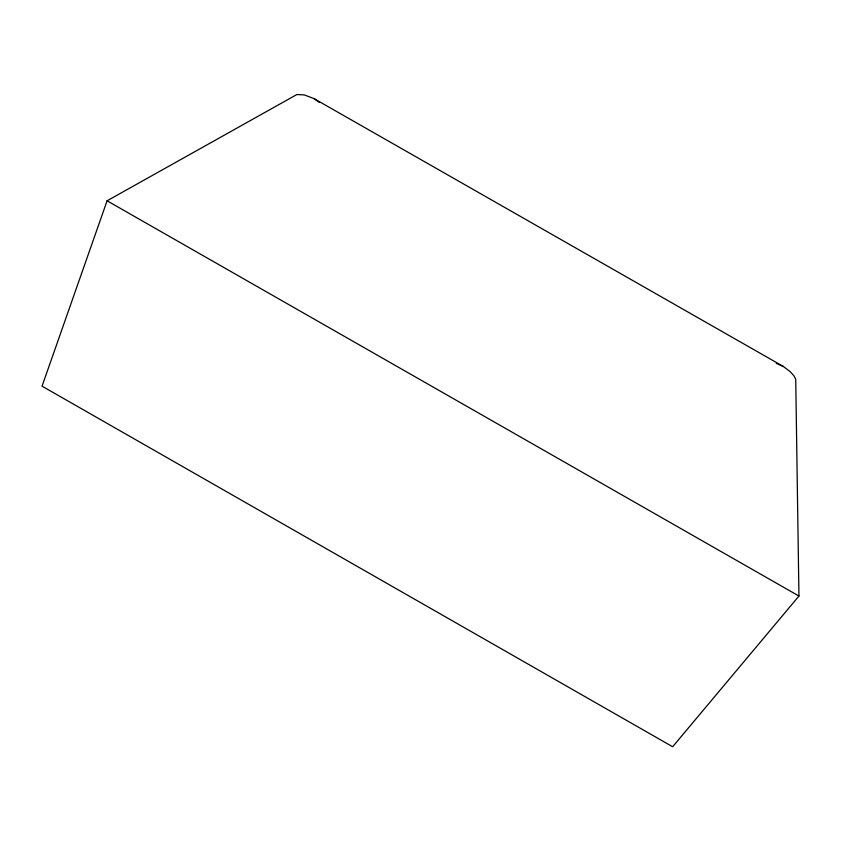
<?xml version="1.0" encoding="UTF-8"?>
<svg xmlns="http://www.w3.org/2000/svg" width="841" height="841" viewBox="0 0 841 841"><rect width="100%" height="100%" fill="white"/><g stroke="black" fill="none" stroke-linecap="round" stroke-linejoin="round"><path stroke-width="1.26" d="M107.091 200.799L42.05 386.166L672.653 746.755L798.95 596.048L795.733 379.27L793.915 375.759L790.256 371.722L783.486 366.56L314.061 98.628L304.284 94.917L296.873 94.528L107.091 200.799L798.95 596.048M776.275 363.396L783.486 366.56M314.061 98.628L319.37 102.455"/></g></svg>
